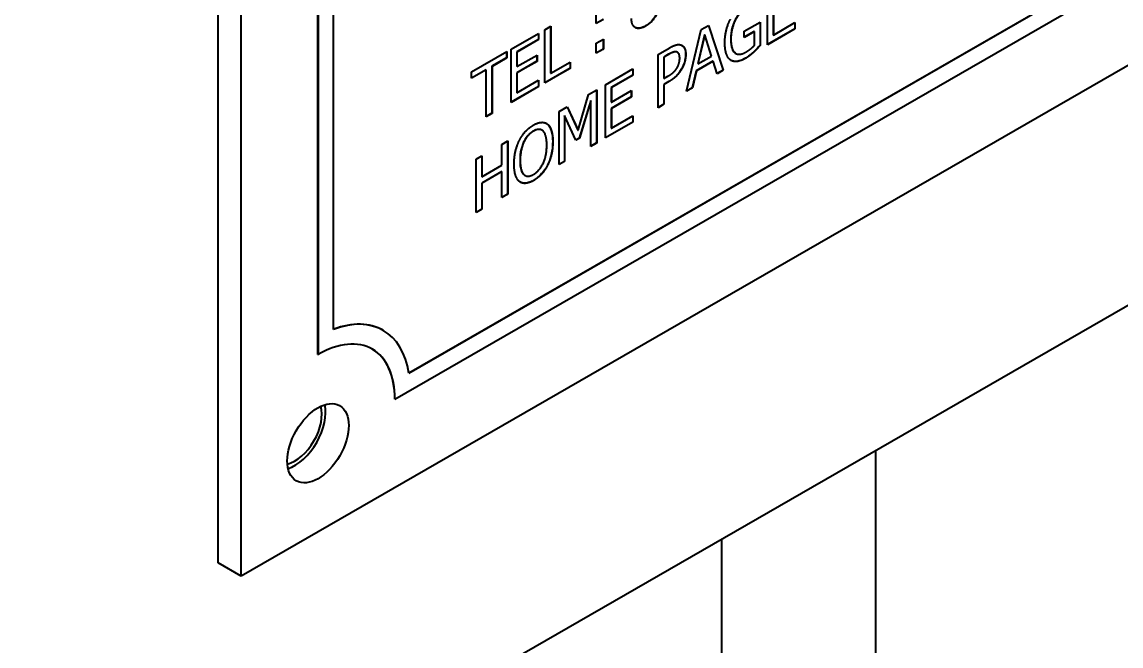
# Model space of a CAD drawing. Header units: millimetres. Extents: x 0 to 5945, y 0 to 4205.
# Drawn here: x 5602.82 to 5628.12, y 3395.1 to 3409.47 of the extents above; entities that cross this region are included whole.
import ezdxf

# ---------------------------------------------------------------- set-up
doc = ezdxf.new("R2010")
doc.units = ezdxf.units.MM
doc.header["$LTSCALE"] = 5
doc.layers.add('가시적인 것(ISO)', color=3, linetype='Continuous', lineweight=40)
doc.layers.add('가시적인 좁은 것(ISO)', color=3, linetype='Continuous', lineweight=35)

msp = doc.modelspace()

# ---------------------------------------------------------------- linework, layer by layer
at = {"layer": '가시적인 것(ISO)'}
for p, q in [((5607.3372, 3397.0137), (5607.3372, 3446.0665)), ((5607.8676, 3396.7083), (5607.8676, 3445.7611)), ((5700.145, 3444.3265), (5571.098, 3370.0133)), ((5609.6353, 3401.814), (5609.6353, 3442.6914)), ((5609.6389, 3442.6893), (5609.6389, 3401.812)), ((5609.9924, 3402.39), (5609.9924, 3442.5184)), ((5611.7299, 3401.3851), (5660.5767, 3429.5141)), ((5660.5802, 3429.512), (5611.7305, 3401.3814)), ((5664.4361, 3429.2839), (5607.8676, 3396.7083)), ((5611.4066, 3400.7861), (5660.9041, 3429.2898)), ((5619.9844, 3408.9453), (5619.9844, 3410.1716)), ((5616.0434, 3409.4322), (5616.0434, 3409.6668)), ((5616.2015, 3409.5273), (5616.0434, 3409.4363)), ((5616.205, 3409.5253), (5616.0434, 3409.4322)), ((5619.4506, 3409.255), (5619.8159, 3409.4654)), ((5619.8159, 3409.4654), (5619.8159, 3408.9297)), ((5620.1149, 3409.6248), (5620.1149, 3409.1696)), ((5620.1185, 3409.6227), (5620.1185, 3409.1676)), ((5614.859, 3409.2908), (5614.9931, 3409.368)), ((5614.859, 3408.0645), (5614.859, 3409.2908)), ((5614.9895, 3409.366), (5614.9895, 3408.2888)), ((5614.9931, 3409.368), (5614.9931, 3408.2868)), ((5618.12, 3407.8717), (5618.4596, 3409.2935)), ((5618.4596, 3409.2935), (5618.6254, 3409.389)), ((5618.623, 3409.3877), (5618.9614, 3408.3603)), ((5618.6254, 3409.389), (5618.965, 3408.3582)), ((5619.4506, 3409.1119), (5619.4506, 3409.255)), ((5619.68, 3409.2481), (5619.4506, 3409.116)), ((5619.6835, 3409.2461), (5619.4506, 3409.1119)), ((5619.68, 3409.2481), (5619.6835, 3409.2461)), ((5619.6835, 3408.929), (5619.6835, 3409.2461)), ((5619.8124, 3409.4634), (5619.8124, 3408.9318)), ((5620.6109, 3409.3101), (5619.9844, 3408.9493)), ((5620.6144, 3409.3081), (5619.9844, 3408.9453)), ((5620.1185, 3409.1676), (5620.6144, 3409.4532)), ((5620.6109, 3409.4511), (5620.6109, 3409.3101)), ((5620.6109, 3409.3101), (5620.6144, 3409.3081)), ((5620.6144, 3409.4532), (5620.6144, 3409.3081)), ((5614.082, 3408.8433), (5614.712, 3409.2061)), ((5614.7085, 3409.0631), (5614.2125, 3408.7775)), ((5614.712, 3409.061), (5614.2161, 3408.7755)), ((5614.7085, 3409.2041), (5614.7085, 3409.0631)), ((5614.7085, 3409.0631), (5614.712, 3409.061)), ((5614.712, 3409.2061), (5614.712, 3409.061)), ((5616.0434, 3408.9811), (5616.205, 3409.0741)), ((5616.0434, 3408.7465), (5616.0434, 3408.9811)), ((5616.2015, 3409.0721), (5616.2015, 3408.8416)), ((5616.205, 3409.0741), (5616.205, 3408.8396)), ((5618.5351, 3409.1741), (5618.3804, 3408.5077)), ((5618.5386, 3409.1721), (5618.3839, 3408.5056)), ((5618.5351, 3409.1741), (5618.5386, 3409.1721)), ((5618.6942, 3408.6843), (5618.5386, 3409.1721)), ((5620.1149, 3409.1696), (5620.1185, 3409.1676)), ((5613.17, 3408.3182), (5613.9814, 3408.7854)), ((5613.9779, 3408.7834), (5613.9779, 3408.6424)), ((5613.9814, 3408.7854), (5613.9814, 3408.6403)), ((5614.082, 3407.617), (5614.082, 3408.8433)), ((5614.2125, 3408.7775), (5614.2161, 3408.7755)), ((5614.2125, 3408.7775), (5614.2125, 3408.4416)), ((5614.2161, 3408.7755), (5614.2161, 3408.4396)), ((5614.2161, 3408.4396), (5614.6785, 3408.7058)), ((5614.6785, 3408.7058), (5614.6785, 3408.5608)), ((5616.2015, 3408.8416), (5616.0434, 3408.7506)), ((5616.205, 3408.8396), (5616.0434, 3408.7465)), ((5616.2015, 3408.8416), (5616.205, 3408.8396)), ((5617.4659, 3408.7213), (5617.7186, 3408.8668)), ((5617.4659, 3407.495), (5617.4659, 3408.7213)), ((5617.7074, 3408.7233), (5617.5965, 3408.6595)), ((5617.7109, 3408.7213), (5617.6, 3408.6574)), ((5617.9078, 3408.7718), (5617.9113, 3408.7697)), ((5619.2537, 3408.7448), (5619.2573, 3408.7428)), ((5619.8124, 3408.9318), (5619.8159, 3408.9297)), ((5613.9779, 3408.6424), (5613.6392, 3408.4473)), ((5613.9814, 3408.6403), (5613.6428, 3408.4453)), ((5613.9779, 3408.6424), (5613.9814, 3408.6403)), ((5614.675, 3408.5628), (5614.2125, 3408.2965)), ((5614.6785, 3408.5608), (5614.2161, 3408.2945)), ((5614.675, 3408.7038), (5614.675, 3408.5628)), ((5614.675, 3408.5628), (5614.6785, 3408.5608)), ((5614.9931, 3408.2868), (5615.4426, 3408.5456)), ((5615.4391, 3408.5436), (5615.4391, 3408.4026)), ((5615.4426, 3408.5456), (5615.4426, 3408.4005)), ((5617.5965, 3408.6595), (5617.6, 3408.6574)), ((5617.5965, 3408.6595), (5617.5965, 3408.1705)), ((5617.6, 3408.6574), (5617.6, 3408.1685)), ((5618.7285, 3408.569), (5618.3434, 3408.3472)), ((5618.732, 3408.5669), (5618.347, 3408.3452)), ((5618.3804, 3408.5077), (5618.3839, 3408.5056)), ((5618.3839, 3408.5056), (5618.6942, 3408.6843)), ((5618.7285, 3408.569), (5618.732, 3408.5669)), ((5618.8231, 3408.2766), (5618.732, 3408.5669)), ((5613.5051, 3408.3701), (5613.17, 3408.1771)), ((5613.5087, 3408.3681), (5613.17, 3408.1731)), ((5613.17, 3408.1731), (5613.17, 3408.3182)), ((5613.5051, 3408.3701), (5613.5087, 3408.3681)), ((5613.5087, 3407.2869), (5613.5087, 3408.3681)), ((5613.6392, 3408.4473), (5613.6392, 3407.3661)), ((5613.6392, 3408.4473), (5613.6428, 3408.4453)), ((5613.6428, 3408.4453), (5613.6428, 3407.3641)), ((5614.2125, 3408.4416), (5614.2161, 3408.4396)), ((5614.2125, 3408.2965), (5614.2161, 3408.2945)), ((5614.2125, 3408.2965), (5614.2125, 3407.8413)), ((5614.2161, 3408.2945), (5614.2161, 3407.8393)), ((5615.4391, 3408.4026), (5614.859, 3408.0685)), ((5615.4426, 3408.4005), (5614.859, 3408.0645)), ((5614.9895, 3408.2888), (5614.9931, 3408.2868)), ((5615.4391, 3408.4026), (5615.4426, 3408.4005)), ((5616.2557, 3408.0244), (5616.8858, 3408.3872)), ((5616.8822, 3408.2442), (5616.3863, 3407.9586)), ((5616.8858, 3408.2421), (5616.3898, 3407.9565)), ((5616.8822, 3408.3852), (5616.8822, 3408.2442)), ((5616.8822, 3408.2442), (5616.8858, 3408.2421)), ((5616.8858, 3408.3872), (5616.8858, 3408.2421)), ((5617.6, 3408.1685), (5617.6911, 3408.221)), ((5618.3434, 3408.3472), (5618.2523, 3407.9519)), ((5618.347, 3408.3452), (5618.2559, 3407.9499)), ((5618.3434, 3408.3472), (5618.347, 3408.3452)), ((5618.9614, 3408.3603), (5618.8221, 3408.28)), ((5618.965, 3408.3582), (5618.8231, 3408.2766)), ((5618.9614, 3408.3603), (5618.965, 3408.3582)), ((5614.7085, 3407.9819), (5614.082, 3407.6211)), ((5614.712, 3407.9798), (5614.082, 3407.617)), ((5614.2161, 3407.8393), (5614.712, 3408.1249)), ((5614.7085, 3408.1229), (5614.7085, 3407.9819)), ((5614.7085, 3407.9819), (5614.712, 3407.9798)), ((5614.712, 3408.1249), (5614.712, 3407.9798)), ((5616.2557, 3406.7981), (5616.2557, 3408.0244)), ((5616.3863, 3407.9586), (5616.3863, 3407.6227)), ((5616.3863, 3407.9586), (5616.3898, 3407.9565)), ((5616.3898, 3407.9565), (5616.3898, 3407.6206)), ((5617.5965, 3408.1705), (5617.6, 3408.1685)), ((5617.71, 3408.0967), (5617.5965, 3408.0314)), ((5617.5965, 3408.0314), (5617.6, 3408.0294)), ((5617.5965, 3408.0314), (5617.5965, 3407.5743)), ((5617.7135, 3408.0947), (5617.6, 3408.0294)), ((5617.6, 3408.0294), (5617.6, 3407.5722)), ((5618.2559, 3407.9499), (5618.12, 3407.8717)), ((5618.2523, 3407.9519), (5618.1212, 3407.8764)), ((5618.2523, 3407.9519), (5618.2559, 3407.9499)), ((5614.2125, 3407.8413), (5614.2161, 3407.8393)), ((5615.6222, 3406.9769), (5615.8646, 3407.7992)), ((5615.8646, 3407.7992), (5616.0512, 3407.9066)), ((5616.0476, 3407.9046), (5616.0476, 3406.6823)), ((5616.0512, 3407.9066), (5616.0512, 3406.6803)), ((5616.8487, 3407.7439), (5616.3863, 3407.4776)), ((5616.3898, 3407.6206), (5616.8522, 3407.8869)), ((5616.8522, 3407.7418), (5616.3898, 3407.4755)), ((5616.8487, 3407.8849), (5616.8487, 3407.7439)), ((5616.8487, 3407.7439), (5616.8522, 3407.7418)), ((5616.8522, 3407.8869), (5616.8522, 3407.7418)), ((5615.1882, 3407.4097), (5615.3713, 3407.5151)), ((5615.3692, 3407.5139), (5615.6187, 3406.9789)), ((5615.3713, 3407.5151), (5615.6222, 3406.9769)), ((5615.9135, 3407.6615), (5615.6514, 3406.792)), ((5615.9171, 3407.6595), (5615.6549, 3406.79)), ((5615.9135, 3407.6615), (5615.9171, 3407.6595)), ((5615.9171, 3406.6031), (5615.9171, 3407.6595)), ((5616.3863, 3407.6227), (5616.3898, 3407.6206)), ((5616.3863, 3407.4776), (5616.3863, 3407.0224)), ((5616.3863, 3407.4776), (5616.3898, 3407.4755)), ((5616.3898, 3407.4755), (5616.3898, 3407.0204)), ((5617.5965, 3407.5743), (5617.4659, 3407.4991)), ((5617.6, 3407.5722), (5617.4659, 3407.495)), ((5617.5965, 3407.5743), (5617.6, 3407.5722)), ((5613.6392, 3407.3661), (5613.5087, 3407.2909)), ((5613.6428, 3407.3641), (5613.5087, 3407.2869)), ((5613.6392, 3407.3661), (5613.6428, 3407.3641)), ((5615.1882, 3406.1833), (5615.1882, 3407.4097)), ((5615.3101, 3407.314), (5615.3137, 3407.312)), ((5615.3101, 3407.314), (5615.3101, 3406.2576)), ((5615.5741, 3406.7435), (5615.3137, 3407.312)), ((5615.3137, 3407.312), (5615.3137, 3406.2556)), ((5616.3898, 3407.0204), (5616.8858, 3407.306)), ((5616.8822, 3407.304), (5616.8822, 3407.1629)), ((5616.8858, 3407.306), (5616.8858, 3407.1609)), ((5614.7874, 3406.9801), (5614.7909, 3406.9781)), ((5615.6187, 3406.9789), (5615.6222, 3406.9769)), ((5616.8822, 3407.1629), (5616.2557, 3406.8022)), ((5616.8858, 3407.1609), (5616.2557, 3406.7981)), ((5616.3863, 3407.0224), (5616.3898, 3407.0204)), ((5616.8822, 3407.1629), (5616.8858, 3407.1609)), ((5613.8705, 3406.6509), (5614.0046, 3406.7281)), ((5614.0011, 3406.726), (5614.0011, 3405.5038)), ((5614.0046, 3406.7281), (5614.0046, 3405.5018)), ((5615.6514, 3406.792), (5615.5726, 3406.7467)), ((5615.6549, 3406.79), (5615.5741, 3406.7435)), ((5615.6514, 3406.792), (5615.6549, 3406.79)), ((5616.0476, 3406.6823), (5615.9171, 3406.6071)), ((5616.0512, 3406.6803), (5615.9171, 3406.6031)), ((5616.0476, 3406.6823), (5616.0512, 3406.6803)), ((5613.8705, 3406.1699), (5613.8705, 3406.6509)), ((5613.2732, 3406.3069), (5613.4072, 3406.3841)), ((5613.2732, 3405.0805), (5613.2732, 3406.3069)), ((5613.4037, 3406.382), (5613.4037, 3405.9051)), ((5613.4072, 3406.3841), (5613.4072, 3405.9031)), ((5615.3101, 3406.2576), (5615.1882, 3406.1874)), ((5615.3137, 3406.2556), (5615.1882, 3406.1833)), ((5615.3101, 3406.2576), (5615.3137, 3406.2556)), ((5613.867, 3406.0268), (5613.4037, 3405.76)), ((5613.4072, 3405.9031), (5613.8705, 3406.1699)), ((5613.8705, 3406.0248), (5613.4072, 3405.758)), ((5613.867, 3406.0268), (5613.8705, 3406.0248)), ((5613.8705, 3405.4245), (5613.8705, 3406.0248)), ((5614.3991, 3405.9374), (5614.4026, 3405.9354)), ((5613.4037, 3405.9051), (5613.4072, 3405.9031)), ((5613.4037, 3405.76), (5613.4037, 3405.1598)), ((5613.4037, 3405.76), (5613.4072, 3405.758)), ((5613.4072, 3405.758), (5613.4072, 3405.1578)), ((5614.0011, 3405.5038), (5613.8705, 3405.4286)), ((5614.0046, 3405.5018), (5613.8705, 3405.4245)), ((5614.0011, 3405.5038), (5614.0046, 3405.5018)), ((5613.4037, 3405.1598), (5613.2732, 3405.0846)), ((5613.4072, 3405.1578), (5613.2732, 3405.0805)), ((5613.4037, 3405.1598), (5613.4072, 3405.1578)), ((5611.1324, 3402.3699), (5611.136, 3402.3678)), ((5609.6353, 3401.814), (5609.6389, 3401.812)), ((5611.4031, 3400.7881), (5611.4066, 3400.7861)), ((5622.4693, 3399.5961), (5622.4693, 3315.6838)), ((5618.9338, 3313.6478), (5618.9338, 3397.5601)), ((5607.8676, 3396.7083), (5607.3372, 3397.0137))]:
    msp.add_line(p, q, dxfattribs=at)
for centre, major_axis, start_param, end_param in [((5609.6389, 3399.7681), (1.4971, 2.5998), 5.6633015, 6.8992017), ((5609.6353, 3399.7701), (1.4971, 2.5998), 0, 0.6143258), ((5609.6389, 3399.7681), (1.2476, 2.1665), 5.4958534, 7.0666498), ((5609.6353, 3399.7701), (1.2476, 2.1665), 5.4958534, 6.2817738), ((5609.105, 3400.0755), (-0.4367, -0.7583), 0.4988431, 2.6427496), ((5609.105, 3400.0755), (0.499, 0.8666), 3.6993769, 5.7254011)]:
    msp.add_ellipse(centre, major_axis=major_axis, ratio=0.5780931, start_param=start_param, end_param=end_param, dxfattribs=at)
msp.add_ellipse((5609.6353, 3399.7701), major_axis=(-0.499, -0.8666), ratio=0.5780931, dxfattribs=at)
for points, knots in [([(5617.5054, 3409.9343), (5617.5054, 3409.9084), (5617.5035, 3409.8814), (5617.4951, 3409.8269), (5617.489, 3409.7998), (5617.4651, 3409.7209), (5617.4423, 3409.6693), (5617.382, 3409.5665), (5617.3489, 3409.5214), (5617.2685, 3409.4368), (5617.2232, 3409.4022), (5617.177, 3409.3756)], [-0.15143128, -0.15143128, -0.15143128, -0.15143128, -0.13057898, -0.13057898, -0.11071342, -0.11071342, -0.07373594, -0.07373594, -0.03919898, -0.03919898, 0, 0, 0, 0]), ([(5619.4625, 3409.7559), (5619.4413, 3409.7437), (5619.4201, 3409.7294), (5619.3795, 3409.6967), (5619.3603, 3409.6788), (5619.307, 3409.6212), (5619.2768, 3409.5784), (5619.2257, 3409.4873), (5619.1955, 3409.4244), (5619.1468, 3409.2518), (5619.1376, 3409.1628), (5619.1376, 3409.0809)], [-0.23195822, -0.23195822, -0.23195822, -0.23195822, -0.20032376, -0.20032376, -0.17026208, -0.17026208, -0.11376839, -0.11376839, -0.06015061, -0.06015061, 0, 0, 0, 0]), ([(5617.177, 3409.3756), (5617.1499, 3409.36), (5617.1229, 3409.3471), (5617.0651, 3409.3271), (5617.0413, 3409.3237), (5616.9925, 3409.3206), (5616.9641, 3409.3259), (5616.9396, 3409.3395)], [-0.06057937, -0.06057937, -0.06057937, -0.06057937, -0.046915838, -0.046915838, -0.030866185, -0.030866185, -0.00162055, -0.00162055, -0.00162055, -0.00162055]), ([(5619.1376, 3409.0809), (5619.1376, 3408.9674), (5619.1526, 3408.9006), (5619.1825, 3408.8186), (5619.2023, 3408.7853), (5619.2296, 3408.7622)], [-0.077127355, -0.077127355, -0.077127355, -0.077127355, -0.036768392, -0.036768392, 0, 0, 0, 0]), ([(5617.887, 3408.7801), (5617.8762, 3408.7826), (5617.8647, 3408.7832), (5617.8397, 3408.781), (5617.8263, 3408.778), (5617.7944, 3408.7675), (5617.7627, 3408.7552), (5617.7074, 3408.7233)], [-0.11508214, -0.11508214, -0.11508214, -0.11508214, -0.08195746, -0.08195746, -0.04694513, -0.04694513, 0, 0, 0, 0]), ([(5618.0985, 3408.72), (5618.0985, 3408.6515), (5618.0856, 3408.589), (5618.0555, 3408.4893), (5618.0362, 3408.4425), (5618.0108, 3408.3972)], [-0.065636169, -0.065636169, -0.065636169, -0.065636169, -0.031198341, -0.031198341, 0, 0, 0, 0]), ([(5618.0152, 3408.9293), (5618.0225, 3408.925), (5618.0293, 3408.92), (5618.0458, 3408.9053), (5618.063, 3408.8877), (5618.0925, 3408.8195), (5618.0985, 3408.771), (5618.0985, 3408.72)], [-0.086271178, -0.086271178, -0.086271178, -0.086271178, -0.067278306, -0.067278306, -0.037480726, -0.037480726, 0, 0, 0, 0]), ([(5619.6637, 3408.7766), (5619.6341, 3408.749), (5619.6042, 3408.7223), (5619.543, 3408.6734), (5619.5085, 3408.6514), (5619.4771, 3408.6334)], [-0.052719342, -0.052719342, -0.052719342, -0.052719342, -0.026565582, -0.026565582, 0, 0, 0, 0]), ([(5619.8124, 3408.9318), (5619.7855, 3408.9018), (5619.7518, 3408.8657), (5619.7178, 3408.8292), (5619.6906, 3408.8015), (5619.6637, 3408.7766)], [-0.03145933, -0.03145933, -0.03145933, -0.03145933, -0.023880899, -0.023880899, 0, 0, 0, 0]), ([(5619.4771, 3408.6334), (5619.4382, 3408.611), (5619.3994, 3408.5926), (5619.3256, 3408.5675), (5619.2902, 3408.56), (5619.2152, 3408.5571), (5619.1779, 3408.5655), (5619.1452, 3408.5839)], [-0.10944415, -0.10944415, -0.10944415, -0.10944415, -0.07640862, -0.07640862, -0.04556153, -0.04556153, -0.00627036, -0.00627036, -0.00627036, -0.00627036]), ([(5618.0108, 3408.3972), (5617.9935, 3408.3665), (5617.9745, 3408.3372), (5617.9257, 3408.2714), (5617.9013, 3408.2453), (5617.8355, 3408.1773), (5617.773, 3408.133), (5617.71, 3408.0967)], [-0.077240885, -0.077240885, -0.077240885, -0.077240885, -0.067181867, -0.067181867, -0.053494872, -0.053494872, 0, 0, 0, 0]), ([(5614.5933, 3406.9559), (5614.5667, 3406.9405), (5614.54, 3406.9221), (5614.4848, 3406.8743), (5614.4631, 3406.8495), (5614.4164, 3406.79), (5614.3906, 3406.7456), (5614.369, 3406.6995)], [-0.059929333, -0.059929333, -0.059929333, -0.059929333, -0.046288092, -0.046288092, -0.030783472, -0.030783472, 0, 0, 0, 0]), ([(5614.7874, 3406.9801), (5614.7807, 3406.984), (5614.7736, 3406.9872), (5614.7475, 3406.9963), (5614.7273, 3406.9984), (5614.6697, 3406.9927), (5614.6319, 3406.9781), (5614.5933, 3406.9559)], [-0.06091821, -0.06091821, -0.06091821, -0.06091821, -0.052843372, -0.052843372, -0.03273597, -0.03273597, 0, 0, 0, 0]), ([(5614.9173, 3407.1176), (5614.9614, 3407.0806), (5614.989, 3407.0247), (5615.03, 3406.8944), (5615.0385, 3406.8058), (5615.0385, 3406.7144)], [-0.11811302, -0.11811302, -0.11811302, -0.11811302, -0.06705395, -0.06705395, 0, 0, 0, 0]), ([(5614.369, 3406.6995), (5614.3397, 3406.6362), (5614.3206, 3406.5701), (5614.2986, 3406.4612), (5614.2864, 3406.3851), (5614.2864, 3406.2813)], [-0.179803, -0.179803, -0.179803, -0.179803, -0.07617712, -0.07617712, 0, 0, 0, 0]), ([(5615.0385, 3406.7144), (5615.0385, 3406.5777), (5615.0192, 3406.4661), (5614.9773, 3406.3095), (5614.952, 3406.2401), (5614.9173, 3406.1725)], [-0.10349668, -0.10349668, -0.10349668, -0.10349668, -0.04562594, -0.04562594, 0, 0, 0, 0]), ([(5614.2864, 3406.2813), (5614.2864, 3406.2264), (5614.2897, 3406.1721), (5614.3053, 3406.0814), (5614.3164, 3406.0424), (5614.3535, 3405.9709), (5614.3774, 3405.9499), (5614.3991, 3405.9374)], [-0.13338717, -0.13338717, -0.13338717, -0.13338717, -0.108203599, -0.108203599, -0.086907238, -0.086907238, -0.061326849, -0.061326849, -0.061326849, -0.061326849]), ([(5614.9173, 3406.1725), (5614.8969, 3406.1326), (5614.8742, 3406.094), (5614.8163, 3406.0105), (5614.7875, 3405.9783), (5614.7131, 3405.8997), (5614.6535, 3405.8537), (5614.5924, 3405.8185)], [-0.081311434, -0.081311434, -0.081311434, -0.081311434, -0.068346731, -0.068346731, -0.05181732, -0.05181732, 0, 0, 0, 0]), ([(5614.5924, 3405.8185), (5614.5557, 3405.7973), (5614.5191, 3405.7803), (5614.4497, 3405.7587), (5614.4177, 3405.7536), (5614.3532, 3405.7554), (5614.3228, 3405.7639), (5614.2958, 3405.779)], [-0.104676746, -0.104676746, -0.104676746, -0.104676746, -0.073638358, -0.073638358, -0.044543789, -0.044543789, -0.011926914, -0.011926914, -0.011926914, -0.011926914])]:
    msp.add_open_spline(points, degree=3, knots=knots, dxfattribs=at)
for points, degree in [([(5617.5089, 3409.9323), (5617.5089, 3409.7753), (5617.3215, 3409.4547), (5617.1806, 3409.3735)], 2), ([(5619.4661, 3409.7539), (5619.3208, 3409.6702), (5619.1412, 3409.3004), (5619.1412, 3409.0788)], 2), ([(5616.9391, 3409.3398), (5616.8961, 3409.3647), (5616.8522, 3409.4747), (5616.8522, 3409.5512)], 2), ([(5619.0019, 3408.9937), (5619.0019, 3409.1417), (5619.0698, 3409.4154), (5619.1334, 3409.5355)], 2), ([(5617.1806, 3409.3735), (5617.1058, 3409.3305), (5616.982, 3409.3139), (5616.9391, 3409.3398)], 2), ([(5619.1334, 3408.5914), (5619.0698, 3408.6363), (5619.0019, 3408.8376), (5619.0019, 3408.9937)], 2), ([(5619.1412, 3409.0788), (5619.1412, 3408.9556), (5619.1884, 3408.798), (5619.2331, 3408.7601)], 2), ([(5617.8905, 3408.778), (5617.8587, 3408.7855), (5617.7737, 3408.7574), (5617.7109, 3408.7213)], 2), ([(5617.7186, 3408.8668), (5617.808, 3408.9183), (5617.9344, 3408.9553), (5617.9825, 3408.9423)], 2), ([(5617.9078, 3408.7718), (5617.9014, 3408.7754), (5617.8945, 3408.7782), (5617.887, 3408.7801)], 3), ([(5617.9628, 3408.6328), (5617.9628, 3408.6964), (5617.9267, 3408.769), (5617.8905, 3408.778)], 2), ([(5617.9825, 3408.9423), (5618.0384, 3408.9277), (5618.102, 3408.8203), (5618.102, 3408.7179)], 2), ([(5618.102, 3408.7179), (5618.102, 3408.6384), (5618.0556, 3408.4686), (5618.0143, 3408.3951)], 2), ([(5619.2296, 3408.7622), (5619.2372, 3408.7555), (5619.2452, 3408.7497), (5619.2537, 3408.7448)], 3), ([(5619.2331, 3408.7601), (5619.277, 3408.7218), (5619.399, 3408.7255), (5619.4755, 3408.7695)], 2), ([(5619.4755, 3408.7695), (5619.5323, 3408.8022), (5619.6449, 3408.8869), (5619.6835, 3408.929)], 2), ([(5619.6672, 3408.7745), (5619.6173, 3408.728), (5619.5374, 3408.664), (5619.4807, 3408.6314)], 2), ([(5619.8159, 3408.9297), (5619.7901, 3408.901), (5619.7042, 3408.8088), (5619.6672, 3408.7745)], 2), ([(5617.906, 3408.4182), (5617.9361, 3408.4723), (5617.9628, 3408.5741), (5617.9628, 3408.6328)], 2), ([(5619.4807, 3408.6314), (5619.3741, 3408.57), (5619.197, 3408.5475), (5619.1334, 3408.5914)], 2), ([(5617.6911, 3408.221), (5617.7728, 3408.268), (5617.8725, 3408.3572), (5617.906, 3408.4182)], 2), ([(5618.0143, 3408.3951), (5617.9619, 3408.3023), (5617.8209, 3408.1566), (5617.7135, 3408.0947)], 2), ([(5614.2719, 3406.7419), (5614.3304, 3406.857), (5614.4945, 3407.0361), (5614.596, 3407.0945)], 2), ([(5614.5968, 3406.9538), (5614.5238, 3406.9118), (5614.4146, 3406.7873), (5614.3725, 3406.6974)], 2), ([(5614.596, 3407.0945), (5614.6991, 3407.1539), (5614.8641, 3407.1614), (5614.9209, 3407.1156)], 2), ([(5614.8203, 3406.9553), (5614.7799, 3406.9957), (5614.6673, 3406.9944), (5614.5968, 3406.9538)], 2), ([(5614.9028, 3406.6322), (5614.9028, 3406.7534), (5614.8598, 3406.9165), (5614.8203, 3406.9553)], 2), ([(5614.8948, 3407.1333), (5614.9026, 3407.1287), (5614.9101, 3407.1234), (5614.9173, 3407.1176)], 3), ([(5614.9209, 3407.1156), (5614.9785, 3407.0673), (5615.0421, 3406.8654), (5615.0421, 3406.7123)], 2), ([(5614.1507, 3406.1991), (5614.1507, 3406.3531), (5614.2135, 3406.6238), (5614.2719, 3406.7419)], 2), ([(5614.3725, 3406.6974), (5614.333, 3406.6121), (5614.29, 3406.3985), (5614.29, 3406.2792)], 2), ([(5615.0421, 3406.7123), (5615.0421, 3406.5633), (5614.9802, 3406.2862), (5614.9209, 3406.1705)], 2), ([(5614.5968, 3405.9581), (5614.7369, 3406.0388), (5614.9028, 3406.3907), (5614.9028, 3406.6322)], 2), ([(5614.2711, 3405.7963), (5614.2126, 3405.8441), (5614.1507, 3406.048), (5614.1507, 3406.1991)], 2), ([(5614.29, 3406.2792), (5614.29, 3406.0378), (5614.4567, 3405.8774), (5614.5968, 3405.9581)], 2), ([(5614.9209, 3406.1705), (5614.859, 3406.0494), (5614.6948, 3405.8734), (5614.596, 3405.8165)], 2), ([(5614.596, 3405.8165), (5614.4937, 3405.7576), (5614.3304, 3405.748), (5614.2711, 3405.7963)], 2)]:
    msp.add_open_spline(points, degree=degree, dxfattribs=at)
at = {"layer": '가시적인 좁은 것(ISO)'}
for p, q in [((5617.177, 3409.3756), (5617.1806, 3409.3735)), ((5619.1376, 3409.0809), (5619.1412, 3409.0788)), ((5617.7074, 3408.7233), (5617.7109, 3408.7213)), ((5617.887, 3408.7801), (5617.8905, 3408.778)), ((5618.0985, 3408.72), (5618.102, 3408.7179)), ((5619.2296, 3408.7622), (5619.2331, 3408.7601)), ((5619.6637, 3408.7766), (5619.6672, 3408.7745)), ((5619.4771, 3408.6334), (5619.4807, 3408.6314)), ((5618.0108, 3408.3972), (5618.0143, 3408.3951)), ((5617.71, 3408.0967), (5617.7135, 3408.0947)), ((5614.5933, 3406.9559), (5614.5968, 3406.9538)), ((5614.9173, 3407.1176), (5614.9209, 3407.1156)), ((5614.369, 3406.6995), (5614.3725, 3406.6974)), ((5615.0385, 3406.7144), (5615.0421, 3406.7123)), ((5614.2864, 3406.2813), (5614.29, 3406.2792)), ((5614.9173, 3406.1725), (5614.9209, 3406.1705)), ((5614.5924, 3405.8185), (5614.596, 3405.8165))]:
    msp.add_line(p, q, dxfattribs=at)

doc.saveas('drawing.dxf')
